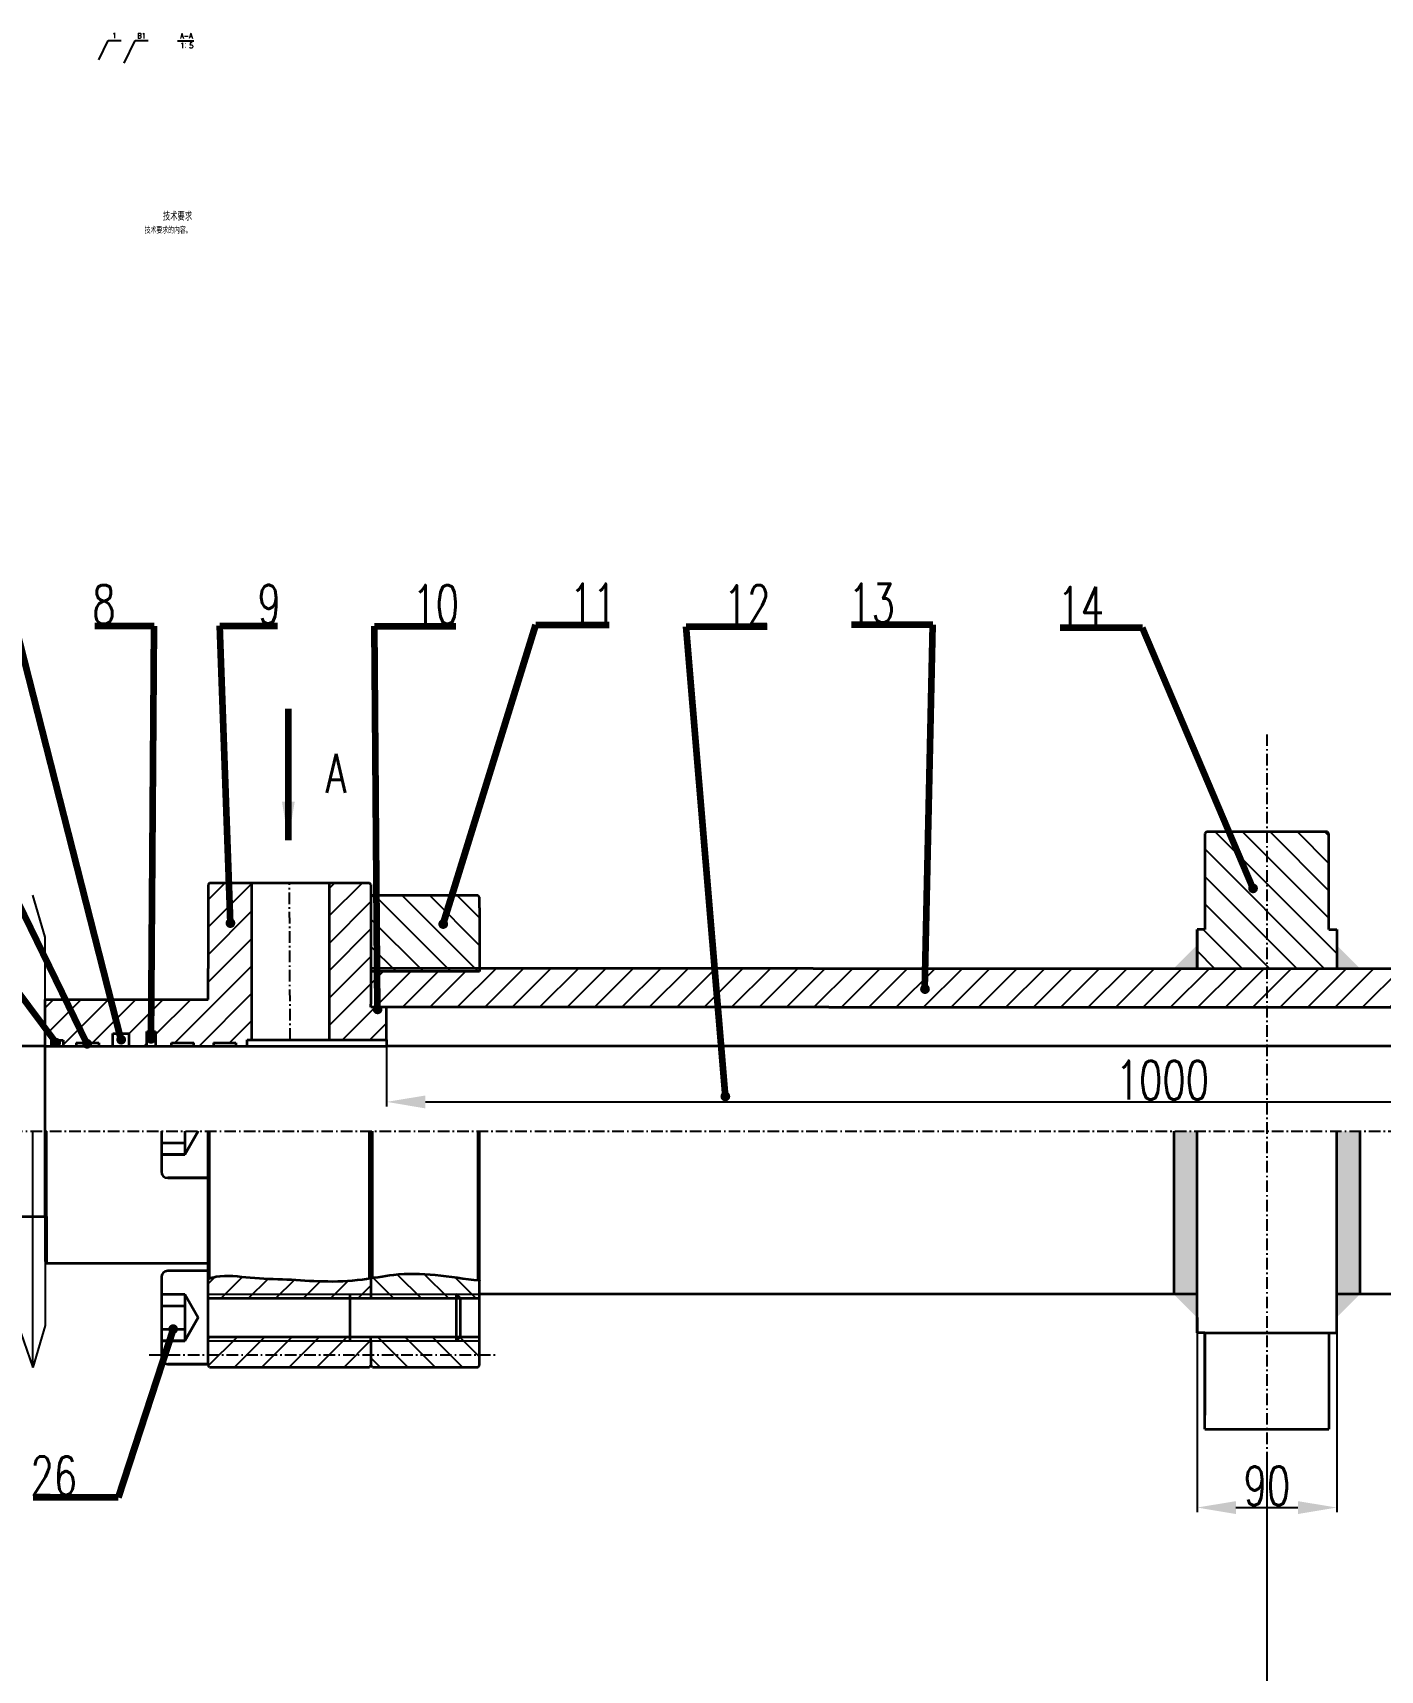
# Model space of a CAD drawing. Extents: x -526 to 4221, y -831 to 1001.
# Drawn here: x 342 to 1210, y -195 to 861 of the extents above; entities that cross this region are included whole.
import ezdxf
from ezdxf.enums import TextEntityAlignment as Align

# ---------------------------------------------------------------- set-up
doc = ezdxf.new("R2010")
doc.units = 0
doc.header["$MEASUREMENT"] = 0
doc.linetypes.add('LINEL4', pattern=[12.5, 7.5, -2, 1, -2])
doc.layers.get('Defpoints').update_dxf_attribs({"linetype": 'CONTINUOUS'})
doc.layers.add('L1', color=2, linetype='CONTINUOUS', lineweight=35)
doc.layers.add('L3', color=4, linetype='CONTINUOUS')
doc.layers.add('L4', color=5, linetype='LINEL4')
doc.styles.add('HZTXT', font='ROMANS', dxfattribs={"width": 0.7, "bigfont": 'HZTXT'})
doc.styles.get("Standard").update_dxf_attribs({"font": 'txt', "bigfont": 'hztxt.shx'})
doc.dimstyles.get("Standard").update_dxf_attribs({"dimtxt": 0.18, "dimasz": 0.18, "dimexe": 0.18, "dimexo": 0.0625, "dimgap": 0.09, "dimtad": 0, "dimtih": 1, "dimtoh": 1, "dimdec": 4, "dimzin": 0, "dimdsep": 46, "dimtxsty": 'Standard', "dimcen": 0.09, "dimadec": 0, "dimazin": 0, "dimtfac": 1, "dimtdec": 4, "dimtofl": 0, "dimtmove": 0, "dimatfit": 3, "dimfxl": 1, "dimtolj": 1, "dimtzin": 0, "dimarcsym": 0})
pattern_1 = [(45, (-612.514, -23.027), (-8.838835, 8.838835), [])]

# ---------------------------------------------------------------- blocks, each defined once
blk = doc.blocks.new('*D17')
at = {"layer": 'Defpoints', "color": 0, "transparency": 16777216}
for p in [(-55.1, 152.7), (1137.2, -57.7), (1137.2, -248.6)]:
    blk.add_point(p, dxfattribs=at)
at = {"layer": 'L3', "transparency": 16777216}
for p, q in [((-55.1, 152.7), (-55.1, -251.6)), ((1137.2, -57.7), (1137.2, -251.6)), ((-30.1, -248.6), (1112.2, -248.6))]:
    blk.add_line(p, q, dxfattribs=at)
for points in [[(-30.1, -244.4), (-30.1, -252.7), (-55.1, -248.6)], [(1112.2, -244.4), (1112.2, -252.7), (1137.2, -248.6)]]:
    blk.add_solid(points, dxfattribs=at)
at = {"layer": 'L3', "transparency": 16777216, "insert": (541, -234.6), "char_height": 25, "attachment_point": 5, "style": 'HZTXT'}
blk.add_mtext('\\A1;1200', dxfattribs=at)
blk = doc.blocks.new('*D18')
at = {"layer": 'Defpoints', "color": 0, "transparency": 16777216}
for p in [(1092.2, 22.7), (1182.2, 22.7), (1182.2, -89.8)]:
    blk.add_point(p, dxfattribs=at)
at = {"layer": 'L3', "transparency": 16777216}
for p, q in [((1092.2, 22.7), (1092.2, -92.8)), ((1182.2, 22.7), (1182.2, -92.8)), ((1117.2, -89.8), (1157.2, -89.8))]:
    blk.add_line(p, q, dxfattribs=at)
for points in [[(1117.2, -85.7), (1117.2, -94), (1092.2, -89.8)], [(1157.2, -85.7), (1157.2, -94), (1182.2, -89.8)]]:
    blk.add_solid(points, dxfattribs=at)
at = {"layer": 'L3', "transparency": 16777216, "insert": (1137.2, -75.8), "char_height": 25, "attachment_point": 5, "style": 'HZTXT'}
blk.add_mtext('\\A1;90', dxfattribs=at)
blk = doc.blocks.new('*D19')
at = {"layer": 'Defpoints', "color": 0, "transparency": 16777216}
for p in [(-55.1, 152.7), (1934.9, 0.7), (1934.9, -344)]:
    blk.add_point(p, dxfattribs=at)
at = {"layer": 'L3', "transparency": 16777216}
for p, q in [((-55.1, 152.7), (-55.1, -347)), ((1934.9, 0.7), (1934.9, -347)), ((-30.1, -344), (1909.9, -344))]:
    blk.add_line(p, q, dxfattribs=at)
for points in [[(-30.1, -339.9), (-30.1, -348.2), (-55.1, -344)], [(1909.9, -339.9), (1909.9, -348.2), (1934.9, -344)]]:
    blk.add_solid(points, dxfattribs=at)
at = {"layer": 'L3', "transparency": 16777216, "insert": (939.9, -330), "char_height": 25, "attachment_point": 5, "style": 'HZTXT'}
blk.add_mtext('\\A1;1990', dxfattribs=at)
blk = doc.blocks.new('*D33')
at = {"layer": 'Defpoints', "color": 0, "transparency": 16777216}
for p in [(569.9, 211.7), (1569.9, 217.7), (1569.9, 171.7)]:
    blk.add_point(p, dxfattribs=at)
at = {"layer": 'L3', "transparency": 16777216}
for p, q in [((569.9, 211.7), (569.9, 168.7)), ((1569.9, 217.7), (1569.9, 168.7)), ((594.9, 171.7), (1544.9, 171.7))]:
    blk.add_line(p, q, dxfattribs=at)
for points in [[(594.9, 175.8), (594.9, 167.5), (569.9, 171.7)], [(1544.9, 175.8), (1544.9, 167.5), (1569.9, 171.7)]]:
    blk.add_solid(points, dxfattribs=at)
at = {"layer": 'L3', "transparency": 16777216, "insert": (1069.9, 185.7), "char_height": 25, "attachment_point": 5, "style": 'HZTXT'}
blk.add_mtext('\\A1;1000', dxfattribs=at)

msp = doc.modelspace()

# ---------------------------------------------------------------- hatches: boundary and pattern name
at = {"layer": 'Defpoints'}
h = msp.add_hatch(dxfattribs=at)
h.set_pattern_fill('ANSI31', color=256, scale=100, angle=90)
h.paths.add_polyline_path([(1177.19, 344.71), (1176.19, 345.71), (1137.19, 345.71), (1137.19, 257.71), (1182.19, 257.71), (1182.19, 282.71), (1177.19, 282.71)])
h.paths.add_polyline_path([(1137.19, 345.71), (1098.19, 345.71), (1097.19, 344.71), (1097.19, 282.71), (1092.19, 282.71), (1092.19, 257.71), (1137.19, 257.71)])
h = msp.add_hatch(dxfattribs=at)
h.set_pattern_fill('ANSI31', color=256, scale=100)
h.set_pattern_definition(pattern_1)
h.paths.add_polyline_path([(559.87, 17.71), (455.87, 17.71), (454.87, 17.68), (454.87, 2.71), (454.87, 1.71), (455.87, 0.71), (558.87, 0.71), (559.87, 1.71)])
h.paths.add_polyline_path([(559.87, 20.25), (546.33, 20.25), (546.33, 17.71), (559.87, 17.71)])
h.paths.add_polyline_path([(546.33, 20.25), (454.87, 20.25), (454.87, 17.68), (455.87, 17.71), (546.33, 17.71)])
h.paths.add_polyline_path([(559.87, 47.71), (546.33, 47.71), (546.33, 45.16), (559.87, 45.16)])
h.paths.add_polyline_path([(546.33, 47.71), (454.87, 47.71), (454.87, 45.16), (546.33, 45.16)])
edge = h.paths.add_edge_path()
edge.add_spline(control_points=[(559.87, 58.05), (559.54, 58), (559.21, 57.95), (558.87, 57.89)], knot_values=[113.4438132, 113.4438132, 113.4438132, 113.4438132, 114.4554944, 114.4554944, 114.4554944, 114.4554944], degree=3, periodic=0)
edge.add_spline(control_points=[(558.87, 57.89), (557.37, 57.66), (547.45, 56.22), (529.63, 55.57), (505.49, 57.54), (482.69, 57.79), (465.63, 60.57), (457.24, 58.42), (455.87, 58)], knot_values=[10.1232784, 10.1232784, 10.1232784, 10.1232784, 14.6734493, 40.216771, 63.3893563, 87.154573, 109.1180124, 113.4438132, 113.4438132, 113.4438132, 113.4438132], degree=3, periodic=0)
edge.add_spline(control_points=[(455.87, 58), (455.54, 57.9), (455.2, 57.79), (454.87, 57.68)], knot_values=[9.0688861, 9.0688861, 9.0688861, 9.0688861, 10.1232784, 10.1232784, 10.1232784, 10.1232784], degree=3, periodic=0)
edge.add_line((454.87, 57.68), (454.87, 47.71))
edge.add_line((454.87, 47.71), (546.33, 47.71))
edge.add_line((546.33, 47.71), (559.87, 47.71))
edge.add_line((559.87, 47.71), (559.87, 58.05))
h.paths.add_polyline_path([(559.87, 296.72), (559.87, 303.71), (559.87, 311.72), (558.87, 312.72), (532.9, 312.72), (532.9, 236.71), (532.9, 211.71), (569.87, 211.71), (569.87, 232.71), (559.87, 232.71), (559.87, 234.71)])
h.paths.add_polyline_path([(482.9, 312.72), (455.87, 312.72), (454.87, 311.72), (454.87, 257.71), (454.87, 242.71), (454.87, 237.71), (349.87, 237.71), (349.87, 207.71), (353.92, 207.71), (353.92, 211.54), (361.46, 211.54), (361.46, 207.71), (369.99, 207.71), (369.99, 209.71), (384.55, 209.71), (384.55, 207.71), (393.61, 207.71), (393.61, 215.74), (403.87, 215.74), (403.87, 207.71), (415.49, 207.71), (415.49, 217.1), (421.05, 217.1), (421.05, 207.71), (431.23, 207.71), (431.23, 209.71), (445.78, 209.71), (445.78, 207.71), (458.3, 207.71), (458.3, 209.71), (472.85, 209.71), (472.85, 207.71), (480.14, 207.71), (480.14, 211.71), (482.9, 211.71), (482.9, 236.71)])
h = msp.add_hatch(dxfattribs=at)
h.set_pattern_fill('ANSI31', color=256, scale=100, angle=90)
h.set_pattern_definition([(135, (-612.514, -23.027), (-8.83883, -8.83883), [])])
h.paths.add_polyline_path([(629.87, 17.68), (628.87, 17.71), (559.87, 17.71), (559.87, 1.71), (560.87, 0.71), (628.87, 0.71), (629.87, 1.71)])
h.paths.add_polyline_path([(629.87, 20.25), (559.87, 20.25), (559.87, 17.71), (628.87, 17.71), (629.87, 17.68)])
h.paths.add_polyline_path([(629.87, 47.71), (559.87, 47.71), (559.87, 45.16), (629.87, 45.16)])
edge = h.paths.add_edge_path()
edge.add_spline(control_points=[(629.87, 56.65), (629.83, 56.65), (629.49, 56.68), (629.16, 56.71), (628.87, 56.73)], knot_values=[183.8321003, 183.8321003, 183.8321003, 183.8321003, 183.9773776, 184.8375924, 184.8375924, 184.8375924, 184.8375924], degree=3, periodic=0)
edge.add_spline(control_points=[(628.87, 56.73), (619.65, 57.55), (601.73, 60.99), (578.74, 61.23), (565.42, 58.93), (560.87, 58.21)], knot_values=[115.4675557, 115.4675557, 115.4675557, 115.4675557, 143.3114648, 170.0140137, 183.8321003, 183.8321003, 183.8321003, 183.8321003], degree=3, periodic=0)
edge.add_spline(control_points=[(560.87, 58.21), (560.54, 58.15), (560.21, 58.1), (559.87, 58.05)], knot_values=[114.4554944, 114.4554944, 114.4554944, 114.4554944, 115.4675557, 115.4675557, 115.4675557, 115.4675557], degree=3, periodic=0)
edge.add_line((559.87, 58.05), (559.87, 47.71))
edge.add_line((559.87, 47.71), (629.87, 47.71))
edge.add_line((629.87, 47.71), (629.87, 56.65))
h.paths.add_polyline_path([(629.87, 296.72), (629.87, 303.71), (628.87, 304.71), (560.87, 304.71), (559.87, 303.71), (559.87, 257.71), (629.87, 257.71)])
h.paths.add_polyline_path([(629.87, 257.71), (559.87, 257.71), (559.87, 255.72), (629.87, 255.72)])
h = msp.add_hatch(dxfattribs=at)
h.set_pattern_fill('ANSI31', color=256, scale=100)
h.set_pattern_definition(pattern_1)
h.paths.add_polyline_path([(1694.91, 255.71), (1624.91, 255.71), (1624.91, 257.71), (844.87, 257.71), (629.87, 257.71), (629.87, 255.72), (559.87, 255.72), (559.87, 234.71), (559.87, 232.71), (569.87, 232.71), (854.87, 232.71), (1694.91, 232.71)])
at = {"layer": 'L1'}
h = msp.add_hatch(color=256, dxfattribs=at)
h.dxf.hatch_style = 1
h.paths.add_polyline_path([(1092.19, 152.71), (1077.19, 152.71), (1077.19, 47.71), (1092.19, 47.71)])
h.paths.add_polyline_path([(1092.19, 47.71), (1077.19, 47.71), (1092.19, 32.71)])
h.paths.add_polyline_path([(1197.19, 47.71), (1182.19, 47.71), (1182.19, 32.71)])
h.paths.add_polyline_path([(1197.19, 152.71), (1182.19, 152.71), (1182.19, 47.71), (1197.19, 47.71)])
h.paths.add_polyline_path([(1092.19, 272.71), (1077.19, 257.71), (1092.19, 257.71)])
h.paths.add_polyline_path([(1182.19, 272.71), (1182.19, 257.71), (1197.19, 257.71)])

# ---------------------------------------------------------------- linework, layer by layer
at = {"layer": 'Defpoints'}
for p, q in [((349.87, 277.91), (341.92, 304.96)), ((349.87, 237.71), (349.87, 277.91)), ((341.92, 0.45), (341.92, 152.71)), ((349.87, 67.71), (349.87, 27.5)), ((454.87, 47.71), (629.87, 47.71)), ((332.25, 28.46), (341.92, 0.45)), ((349.87, 27.5), (341.92, 0.45)), ((454.87, 17.71), (628.87, 17.71))]:
    msp.add_line(p, q, dxfattribs=at)
at = {"layer": 'L1'}
for p, q in [((1098.19, 345.71), (1097.19, 344.71)), ((1098.19, 345.71), (1097.19, 344.71)), ((1097.19, 344.71), (1097.19, 282.71)), ((1176.19, 345.71), (1098.19, 345.71)), ((1177.19, 344.71), (1176.19, 345.71)), ((1177.19, 282.71), (1177.19, 344.71)), ((455.87, 312.72), (454.87, 311.72)), ((454.87, 311.72), (454.87, 257.71)), ((558.87, 312.72), (455.87, 312.72)), ((482.9, 312.72), (482.9, 236.71)), ((532.9, 312.72), (532.9, 236.71)), ((559.87, 311.72), (558.87, 312.72)), ((559.87, 311.72), (559.87, 296.72)), ((560.87, 304.71), (559.87, 303.71)), ((559.87, 303.71), (559.87, 257.71)), ((559.87, 296.72), (559.87, 234.71)), ((628.87, 304.71), (560.87, 304.71)), ((629.87, 303.71), (628.87, 304.71)), ((629.87, 296.72), (629.87, 303.71)), ((629.87, 296.72), (629.87, 255.72)), ((1097.19, 282.71), (1092.19, 282.71)), ((1092.19, 282.71), (1092.19, 257.71)), ((1092.19, 257.71), (1092.19, 282.71)), ((1092.19, 282.71), (1092.19, 282.71)), ((1177.19, 282.71), (1182.19, 282.71)), ((1182.19, 282.71), (1182.19, 257.71)), ((454.87, 242.71), (454.87, 257.71)), ((844.87, 257.71), (559.87, 257.71)), ((629.87, 255.72), (559.87, 255.72)), ((844.87, 257.71), (1694.91, 257.71)), ((349.87, 152.71), (349.87, 237.71)), ((349.87, 237.71), (454.87, 237.71)), ((454.87, 237.71), (454.87, 242.71)), ((482.9, 236.71), (482.9, 211.71)), ((532.9, 236.71), (532.9, 211.71)), ((559.87, 232.71), (559.87, 234.71)), ((569.87, 232.71), (559.87, 232.71)), ((562.7, 232.68), (562.7, 229.68)), ((565.7, 229.68), (565.7, 232.71)), ((569.87, 211.71), (569.87, 232.71)), ((854.87, 232.71), (569.87, 232.71)), ((854.87, 232.71), (1694.91, 232.71)), ((562.7, 229.68), (565.7, 229.68)), ((353.92, 211.54), (361.46, 211.54)), ((353.92, 207.71), (353.92, 211.54)), ((361.46, 211.54), (361.46, 207.71)), ((393.61, 215.74), (403.87, 215.74)), ((393.61, 207.71), (393.61, 215.74)), ((403.87, 215.74), (403.87, 207.71)), ((415.49, 217.1), (421.05, 217.1)), ((415.49, 207.71), (415.49, 217.1)), ((421.05, 217.1), (421.05, 207.71)), ((480.14, 207.71), (480.14, 211.71)), ((480.14, 211.71), (569.87, 211.71)), ((569.87, 211.71), (569.87, 207.71)), ((349.87, 207.71), (239.87, 207.71)), ((349.87, 207.71), (569.87, 207.71)), ((369.99, 209.71), (369.99, 207.71)), ((369.99, 209.71), (384.55, 209.71)), ((384.55, 209.71), (384.55, 207.71)), ((431.23, 207.71), (431.23, 209.71)), ((431.23, 209.71), (445.78, 209.71)), ((445.78, 207.71), (445.78, 209.71)), ((458.3, 209.71), (458.3, 207.71)), ((458.3, 209.71), (472.85, 209.71)), ((472.85, 209.71), (472.85, 207.71)), ((854.87, 207.71), (569.87, 207.71)), ((1528.91, 207.71), (854.87, 207.71)), ((349.87, 98.71), (349.87, 152.71)), ((349.87, 152.71), (349.87, 68.71)), ((350.87, 97.71), (350.87, 152.71)), ((424.87, 152.71), (424.87, 137.71)), ((424.87, 152.71), (424.87, 126.71)), ((439.87, 152.71), (439.87, 137.71)), ((448.53, 152.71), (439.87, 137.71)), ((439.87, 137.71), (448.53, 152.71)), ((454.87, 67.71), (454.87, 152.71)), ((455.87, 58), (455.87, 152.71)), ((558.87, 57.89), (558.87, 152.71)), ((559.87, 152.71), (559.87, 45.16)), ((560.87, 58.21), (560.87, 152.71)), ((628.87, 56.73), (628.87, 152.71)), ((629.87, 1.71), (629.87, 152.71)), ((1077.19, 152.71), (1077.19, 47.71)), ((1092.19, 47.71), (1092.19, 152.71)), ((1182.19, 47.71), (1182.19, 152.71)), ((1197.19, 152.71), (1197.19, 47.71)), ((424.87, 145.21), (439.87, 145.21)), ((424.87, 145.21), (439.87, 145.21)), ((439.87, 137.71), (424.87, 137.71)), ((424.87, 137.71), (439.87, 137.71)), ((428.87, 122.71), (454.87, 122.71)), ((454.87, 122.71), (428.87, 122.71)), ((239.87, 97.71), (349.87, 97.71)), ((350.87, 97.71), (350.87, 67.71)), ((350.87, 67.71), (349.87, 68.71)), ((350.87, 67.71), (454.87, 67.71)), ((454.87, 2.71), (454.87, 67.71)), ((424.87, 58.71), (424.87, 6.71)), ((454.87, 62.71), (428.87, 62.71)), ((424.87, 47.71), (439.87, 47.71)), ((424.87, 47.71), (424.87, 32.71)), ((439.87, 47.71), (439.87, 17.71)), ((439.87, 47.71), (439.87, 32.71)), ((439.87, 47.71), (448.53, 32.71)), ((454.87, 45.16), (629.87, 45.16)), ((546.33, 47.71), (546.33, 17.71)), ((614.67, 47.71), (614.67, 17.71)), ((617.41, 45.16), (614.67, 47.71)), ((617.41, 45.16), (617.41, 20.25)), ((914.87, 47.71), (629.87, 47.71)), ((1092.19, 47.71), (914.87, 47.71)), ((1092.19, 22.71), (1092.19, 47.71)), ((1624.91, 47.71), (1182.19, 47.71)), ((1182.19, 22.71), (1182.19, 47.71)), ((424.87, 40.21), (439.87, 40.21)), ((424.87, 32.71), (424.87, 17.71)), ((424.87, 32.71), (424.87, 6.71)), ((439.87, 32.71), (439.87, 17.71)), ((448.53, 32.71), (439.87, 17.71)), ((439.87, 17.71), (448.53, 32.71)), ((1092.19, 32.71), (1092.19, 22.71)), ((424.87, 25.21), (439.87, 25.21)), ((424.87, 25.21), (439.87, 25.21)), ((1097.19, 22.71), (1092.19, 22.71)), ((1097.19, -39.29), (1097.19, 22.71)), ((1097.19, 22.71), (1177.19, 22.71)), ((1097.19, 22.71), (1097.19, -30.29)), ((1177.19, 22.71), (1182.19, 22.71)), ((1177.19, 22.71), (1177.19, -39.29)), ((439.87, 17.71), (424.87, 17.71)), ((424.87, 17.71), (439.87, 17.71)), ((454.87, 20.25), (629.87, 20.25)), ((559.87, 17.71), (559.87, 20.25)), ((559.87, 17.71), (559.87, 1.71)), ((614.67, 17.71), (617.41, 20.25)), ((428.87, 2.71), (454.87, 2.71)), ((454.87, 2.71), (428.87, 2.71)), ((454.87, 2.71), (454.87, 1.71)), ((454.87, 2.71), (454.87, 1.71)), ((455.87, 0.71), (454.87, 1.71)), ((455.87, 0.71), (558.87, 0.71)), ((558.87, 0.71), (559.87, 1.71)), ((560.87, 0.71), (559.87, 1.71)), ((560.87, 0.71), (628.87, 0.71)), ((628.87, 0.71), (629.87, 1.71)), ((1097.19, -39.29), (1177.19, -39.29))]:
    msp.add_line(p, q, dxfattribs=at)
for centre, start, end in [((428.87, 126.71), 180, 270), ((428.87, 58.71), 90, 180), ((428.87, 6.71), 180, 270)]:
    msp.add_arc(centre, 4, start, end, dxfattribs=at)
msp.add_open_spline([(454.87, 57.68), (456.57, 58.24), (465.27, 60.63), (482.69, 57.79), (505.49, 57.54), (529.63, 55.57), (552.75, 56.42), (576.53, 61.26), (602.02, 60.99), (620.26, 57.43), (629.83, 56.65), (629.87, 56.65)], degree=3, knots=[9.0688861, 9.0688861, 9.0688861, 9.0688861, 14.4490791, 36.4125185, 60.1777353, 83.3503206, 108.8936422, 129.2856423, 155.9881912, 184.6923152, 184.8375924, 184.8375924, 184.8375924, 184.8375924], dxfattribs=at)
at = {"layer": 'L3'}
for p, q in [((384.47, 843.47), (390.45, 855.84)), ((390.45, 855.84), (398.81, 855.84)), ((400.9, 841.27), (407.97, 855.84)), ((407.97, 855.84), (416.33, 855.84)), ((435.22, 855.64), (445.77, 855.64)), ((628.87, 17.71), (628.87, 17.66))]:
    msp.add_line(p, q, dxfattribs=at)
at = {"layer": 'L4'}
for p, q in [((1137.19, 408.62), (1137.19, -57.73)), ((507.83, 211.71), (507.37, 312.72)), ((-284.62, 152.71), (1402.37, 152.71)), ((416.85, 8.57), (641.08, 8.57))]:
    msp.add_line(p, q, dxfattribs=at)

# ---------------------------------------------------------------- texts
at = {"layer": 'L3', "style": 'HZTXT', "width": 0.7}
for s, p in [('1', (394.56, 859.14)), ('B1', (411.97, 858.97))]:
    msp.add_text(s, height=3.5, dxfattribs=at).set_placement(p, align=Align.MIDDLE_CENTER)
for s, height, p in [('A-A', 3.5, (436.93, 857.23)), ('1：5', 3.5, (436.93, 850.86)), ('技术要求', 5, (425.77, 739.89)), ('技术要求的内容。', 4, (414, 731.48))]:
    msp.add_text(s, height=height, dxfattribs=at).set_placement(p)
at = {"layer": 'L3', "char_height": 25, "style": 'HZTXT'}
for s, insert, attachment_point in [('\\A1;8', (387.78, 479.87), 8), ('\\A1;9', (494.31, 480.03), 8), ('\\A1;10', (601.66, 479.82), 8), ('\\A1;11', (702.94, 480.7), 8), ('\\A1;12', (802.3, 479.7), 8), ('\\A1;13', (882.51, 480.7), 8), ('\\A1;14', (1017.27, 478.69), 8), ('\\A1;26', (370.42, -81.84), 9)]:
    msp.add_mtext(s, dxfattribs=dict(at, insert=insert, attachment_point=attachment_point))
at = {"layer": 'L3', "insert": (530.58, 395.97), "char_height": 25, "attachment_point": 1, "style": 'HZTXT'}
msp.add_mtext_dynamic_manual_height_columns('A', width=50.2355, gutter_width=20, heights=[0], dxfattribs=at)

# ---------------------------------------------------------------- dimensions: what is measured, and where the dimension line sits
at = {"layer": 'L3'}
for base, p1, p2, picture, middle in [((1569.91, 171.68), (569.87, 211.71), (1569.91, 217.71), '*D33', (1069.89, 185.68)), ((1182.19, -89.83), (1092.19, 22.71), (1182.19, 22.71), '*D18', (1137.19, -75.83))]:
    dim = msp.add_linear_dim(base=base, p1=p1, p2=p2, dimstyle='Standard', override={"dimtxt": 25, "dimasz": 25, "dimexe": 3, "dimexo": 0, "dimgap": 1.5, "dimtad": 1, "dimtih": 0, "dimtoh": 0, "dimdec": 1, "dimzin": 9, "dimtxsty": 'HZTXT', "dimcen": 0, "dimclrd": 256, "dimclre": 256, "dimclrt": 256, "dimtfac": 0.6, "dimtdec": 1, "dimtofl": 1, "dimtmove": 2, "dimtzin": 9, "dimlwd": 65535, "dimlwe": 65535}, dxfattribs=at)
    dim.commit()
    dim.dimension.update_dxf_attribs({"geometry": picture, "text_midpoint": middle})
for base, p2, text, picture, middle in [((1137.19, -248.55), (1137.19, -57.73), '1200', '*D17', (541.02, -234.55)), ((1934.91, -344.03), (1934.91, 0.71), '1990', '*D19', (939.88, -330.03))]:
    dim = msp.add_linear_dim(base=base, p1=(-55.14, 152.71), p2=p2, text=text, dimstyle='Standard', override={"dimtxt": 25, "dimasz": 25, "dimexe": 3, "dimexo": 0, "dimgap": 1.5, "dimtad": 1, "dimtih": 0, "dimtoh": 0, "dimdec": 1, "dimzin": 9, "dimtxsty": 'HZTXT', "dimcen": 0, "dimclrd": 256, "dimclre": 256, "dimclrt": 256, "dimtfac": 0.6, "dimtdec": 1, "dimtofl": 1, "dimtmove": 2, "dimtzin": 9, "dimlwd": 65535, "dimlwe": 65535}, dxfattribs=at)
    dim.commit()
    dim.dimension.update_dxf_attribs({"geometry": picture, "text_midpoint": middle})

# ---------------------------------------------------------------- leaders
at = {"layer": 'Defpoints'}
msp.add_leader([(506.61, 340.3), (506.61, 425.15)], dimstyle='Standard', override={"dimtxt": 25, "dimasz": 25, "dimexe": 3, "dimexo": 0, "dimgap": 1.5, "dimtad": 1, "dimtih": 0, "dimtoh": 0, "dimdec": 1, "dimzin": 9, "dimtxsty": 'HZTXT', "dimcen": 0, "dimclrd": 256, "dimclre": 256, "dimclrt": 256, "dimtfac": 0.6, "dimtdec": 1, "dimtofl": 1, "dimtmove": 2, "dimtzin": 9, "dimlwd": 65535, "dimlwe": 65535}, dxfattribs=at)
at = {"layer": 'L3', "annotation_type": 0, "has_hookline": 1}
for points, hookline_direction, text_width in [([(357.01, 209.8), (156.41, 478), (131.41, 478)], 1, 11.67), ([(376.95, 209.14), (246.55, 476.7), (221.55, 476.7)], 1, 10.83), ([(398.89, 211.79), (331.1, 478.2), (306.1, 478.2)], 1, 11.67), ([(418.13, 212.31), (420.11, 478.37), (395.11, 478.37)], 1, 11.67), ([(469.29, 286.95), (462.39, 478.53), (487.39, 478.53)], 0, 10.83), ([(564.13, 231.33), (562.24, 478.32), (587.24, 478.32)], 0, 25.83), ([(606.41, 286.32), (666.02, 479.2), (691.02, 479.2)], 0, 20.83), ([(788.22, 175.21), (762.88, 478.2), (787.88, 478.2)], 0, 25.83), ([(916.88, 244.39), (921.93, 479.2), (896.93, 479.2)], 1, 25.83), ([(1128.28, 309.34), (1057.1, 477.19), (1032.1, 477.19)], 1, 26.67), ([(432.37, 25.21), (396.92, -83.34), (371.92, -83.34)], 1, 28.33)]:
    msp.add_leader(points, dimstyle='Standard', override={"dimtxt": 25, "dimasz": 25, "dimexe": 3, "dimexo": 0, "dimgap": 1.5, "dimtad": 1, "dimtih": 0, "dimtoh": 0, "dimdec": 1, "dimzin": 9, "dimtxsty": 'HZTXT', "dimcen": 0, "dimclrd": 256, "dimclre": 256, "dimclrt": 256, "dimtfac": 0.6, "dimtdec": 1, "dimtofl": 1, "dimtmove": 2, "dimldrblk": 'DotSmall', "dimtzin": 9, "dimlwd": 65535, "dimlwe": 65535}, dxfattribs=dict(at, hookline_direction=hookline_direction, text_width=text_width))

doc.saveas('drawing.dxf')
